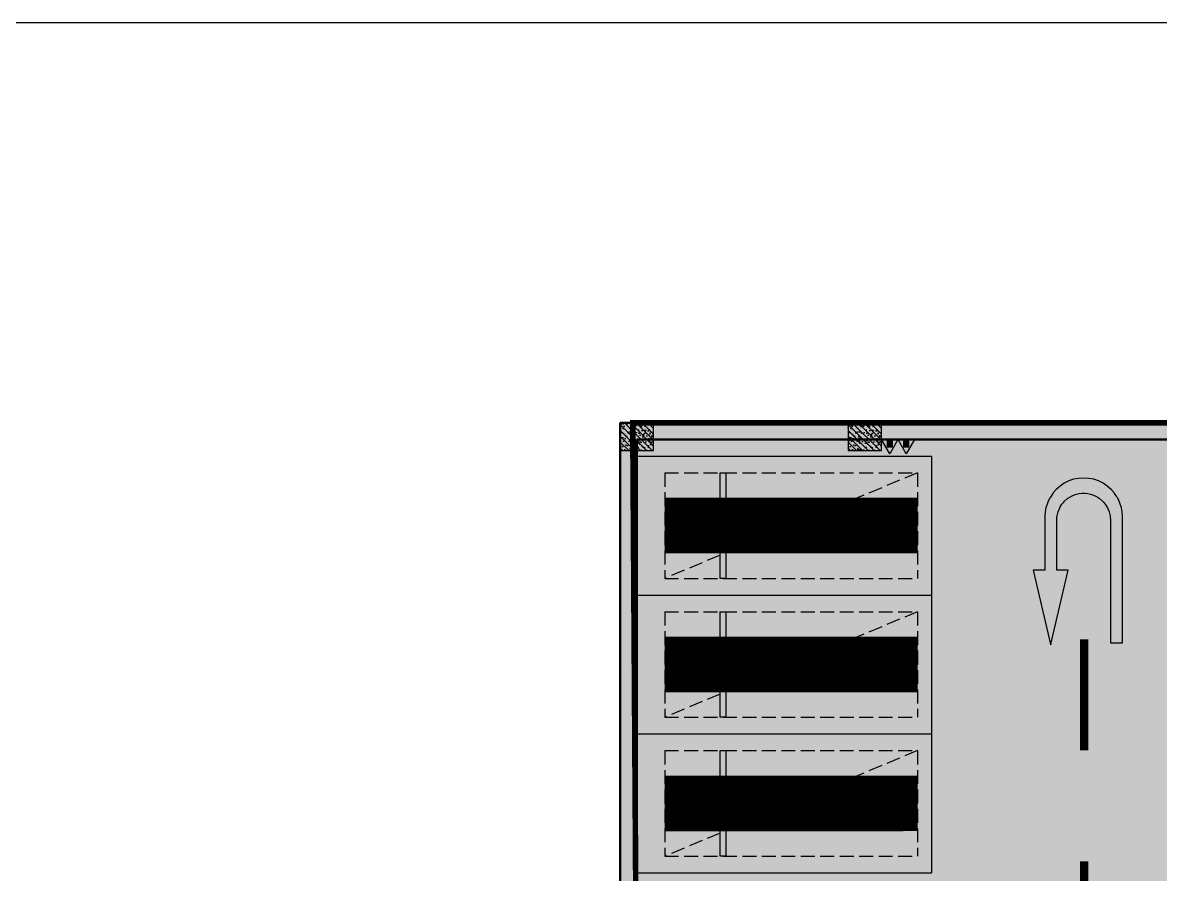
# Model space of a CAD drawing. Extents: x -1338203 to 1886333, y -530034 to 1031844.
# Drawn here: x 701105 to 721573, y -328886 to -313560 of the extents above; entities that cross this region are included whole.
import ezdxf

# ---------------------------------------------------------------- set-up
doc = ezdxf.new("R2010")
doc.units = 0
doc.header["$LTSCALE"] = 1000
doc.header["$MEASUREMENT"] = 0
doc.linetypes.add('A-001-平面B2$0$__DASH', pattern=[0.35, 0.25, -0.1])
doc.layers.add('0A-X-AREA', color=6, linetype='Continuous', plot=False)
for name, color, linetype in [('A-FIRE', 7, 'Continuous'), ('p-a-regular', 5, 'Continuous'), ('S001地下二墙柱$0$S001地下二墙柱$0$0S-CC-LINE', 52, 'Continuous'), ('S001地下二墙柱$0$S001地下二墙柱$0$0S-CW-HATCH', 251, 'Continuous'), ('S001地下二墙柱$0$S001地下二墙柱$0$0S-CW-HATCH-UP', 251, 'Continuous'), ('中心线', 42, 'Continuous'), ('地面指向箭头', 7, 'Continuous'), ('负二层消火栓$0$负二层消火栓$1$0P-EQUIP-FH', 7, 'Continuous')]:
    doc.layers.add(name, color=color, linetype=linetype)
doc.layers.add('p-a-regular-deadend', color=6, linetype='Continuous', true_color=0xff00ff)
doc.layers.add('p-h-walkable', color=7, linetype='Continuous', lineweight=70, true_color=0xf0f0f0)
doc.layers.add('S001地下二墙柱$0$0S-CW-LINE', color=7, linetype='Continuous', lineweight=50)

# ---------------------------------------------------------------- blocks, each defined once
blk = doc.blocks.new('负二层消火栓$0$负二层消火栓$1$$TwtSys$00000546')
h = blk.add_hatch()
h.set_pattern_fill('ANSI31', color=256, scale=200, style=0)
h.set_pattern_definition([(45, (-38543.802, -6670.83), (-17.67767, 17.67767), [])])
h.paths.add_polyline_path([(-65, 174), (65, 174), (65, 44), (-65, 44)])
for points in [[(0, 344), (-198, 0), (198, 0)], [(-65, 174), (65, 174), (65, 44), (-65, 44)]]:
    blk.add_lwpolyline(points, close=True)
blk = doc.blocks.new('负二层消火栓')
at = {"layer": '负二层消火栓$0$负二层消火栓$1$0P-EQUIP-FH', "xscale": -0.75, "yscale": 0.75, "zscale": 0.75, "rotation": 180}
for p in [(-49660, -157450), (-49362, -157450)]:
    blk.add_blockref('负二层消火栓$0$负二层消火栓$1$$TwtSys$00000546', p, dxfattribs=at)
blk = doc.blocks.new('JTDT')
at = {"layer": 'A-FIRE'}
h = blk.add_hatch(color=251, dxfattribs=at)
h.dxf.hatch_style = 1
h.paths.add_polyline_path([(189165, 82916), (189162, 82988), (189159, 82988), (189147, 83060), (189144, 83075), (189126, 83123), (189114, 83162), (189105, 83180), (189081, 83230), (189072, 83245), (189057, 83269), (189036, 83299), (189024, 83317), (189021, 83320), (189021, 83323), (188961, 83389), (188893, 83449), (188818, 83500), (188734, 83542), (188650, 83571), (188561, 83586), (188468, 83592), (188378, 83586), (188288, 83571), (188202, 83542), (188118, 83500), (188043, 83449), (187974, 83389), (187915, 83323), (187915, 83320), (187912, 83317), (187900, 83299), (187882, 83269), (187864, 83245), (187858, 83230), (187831, 83180), (187822, 83162), (187810, 83123), (187795, 83075), (187789, 83060), (187777, 82988), (187771, 82916), (187771, 82895), (187771, 82839), (187771, 81938), (187559, 81938), (187559, 81935), (187867, 80625), (187876, 80592), (187882, 80625), (188190, 81935), (187983, 81935), (187983, 81938), (187983, 82839), (187986, 82895), (187989, 82916), (188007, 82988), (188037, 83060), (188046, 83075), (188076, 83123), (188109, 83162), (188124, 83180), (188184, 83230), (188205, 83245), (188247, 83269), (188318, 83299), (188390, 83317), (188441, 83320), (188468, 83323), (188492, 83320), (188543, 83317), (188615, 83299), (188686, 83269), (188728, 83245), (188749, 83230), (188809, 83180), (188824, 83162), (188857, 83123), (188887, 83075), (188896, 83060), (188926, 82988), (188944, 82916), (188947, 82895), (188949, 82839), (188949, 80625), (189168, 80625), (189168, 82839), (189168, 82895)])
at = {"layer": '地面指向箭头', "color": 251, "linetype": 'Continuous'}
blk.add_lwpolyline([(189165, 82916), (189162, 82988), (189159, 82988), (189147, 83060), (189144, 83075), (189126, 83123), (189114, 83162), (189105, 83180), (189081, 83230), (189072, 83245), (189057, 83269), (189036, 83299), (189024, 83317), (189021, 83320), (189021, 83323), (188961, 83389), (188893, 83449), (188818, 83500), (188734, 83542), (188650, 83571), (188561, 83586), (188468, 83592), (188378, 83586), (188288, 83571), (188202, 83542), (188118, 83500), (188043, 83449), (187974, 83389), (187915, 83323), (187915, 83320), (187912, 83317), (187900, 83299), (187882, 83269), (187864, 83245), (187858, 83230), (187831, 83180), (187822, 83162), (187810, 83123), (187795, 83075), (187789, 83060), (187777, 82988), (187771, 82916), (187771, 82895), (187771, 82839), (187771, 81938), (187559, 81938), (187559, 81935), (187867, 80625), (187876, 80592), (187882, 80625), (188190, 81935), (187983, 81935), (187983, 81938), (187983, 82839), (187986, 82895), (187989, 82916), (188007, 82988), (188037, 83060), (188046, 83075), (188076, 83123), (188109, 83162), (188124, 83180), (188184, 83230), (188205, 83245), (188247, 83269), (188318, 83299), (188390, 83317), (188441, 83320), (188468, 83323), (188492, 83320), (188543, 83317), (188615, 83299), (188686, 83269), (188728, 83245), (188749, 83230), (188809, 83180), (188824, 83162), (188857, 83123), (188887, 83075), (188896, 83060), (188926, 82988), (188944, 82916), (188947, 82895), (188949, 82839), (188949, 80625), (189168, 80625), (189168, 82839), (189168, 82895), (189165, 82916)], dxfattribs=at)
blk = doc.blocks.new('A$C3d42903c')
at = {"layer": '中心线', "color": 251, "const_width": 150}
for points in [[(307560, 204583), (307560, 202583)], [(307560, 200583), (307560, 198583)]]:
    blk.add_lwpolyline(points, dxfattribs=at)
at = {"layer": '地面指向箭头', "color": 251}
blk.add_blockref('JTDT', (119081, 123890), dxfattribs=at)

msp = doc.modelspace()

# ---------------------------------------------------------------- hatches: boundary and pattern name
at = {"layer": 'p-h-walkable', "ltscale": 0.002}
h = msp.add_hatch(color=256, dxfattribs=at)
h.dxf.hatch_style = 1
h.paths.add_polyline_path([(728556.4, -320761.3), (728556.4, -348211.5), (746356.3, -348211.5), (750916.3, -338175), (842896.3, -338175), (843211.3, -349155), (839116.3, -349155), (839116.3, -377051.5), (864906.4, -377051.5), (864906.4, -390806.6), (875856.3, -395571.5), (875856.3, -404751.5), (834560.3, -404751.5), (839142.7, -442064.3), (869465.2, -438340.4), (871163.2, -452166.5), (873704.1, -451854.5), (877328.6, -464960.4), (761876, -479139.1), (761132.9, -468418.3), (764950.6, -465209), (763252.8, -451384.3), (799242.4, -446964.4), (793807.3, -404751.5), (750756.3, -404751.5), (751556.3, -388855), (648066.6, -388604.4), (648066.6, -380374.4), (641016.6, -380374.4), (641512.3, -365348.2), (660006.6, -364574.4), (660306.6, -340846.8), (656406.6, -340846.8), (656406.6, -336396.8), (656656.4, -340532.4), (656406.4, -332417.4), (712156.4, -332417.4), (712080.9, -320761.3)])
at = {"layer": 'S001地下二墙柱$0$S001地下二墙柱$0$0S-CW-HATCH'}
h = msp.add_hatch(color=256, dxfattribs=at)
h.dxf.hatch_style = 1
h.paths.add_polyline_path([(712456.6, -321261.3), (712456.6, -320761.3), (711856.6, -320761.3), (711856.6, -321261.3)])
at = {"layer": 'S001地下二墙柱$0$S001地下二墙柱$0$0S-CW-HATCH', "ltscale": 0.002}
h = msp.add_hatch(color=256, dxfattribs=at)
h.dxf.hatch_style = 1
h.paths.add_polyline_path([(711856.6, -320761.3), (712156.6, -320761.3), (712156.6, -332416.8), (711856.6, -332416.8)])
h = msp.add_hatch(color=256, dxfattribs=at)
h.dxf.hatch_style = 1
h.paths.add_polyline_path([(712156.6, -321061.3), (712156.6, -320761.3), (728256.6, -320761.3), (728256.6, -321061.3)])
at = {"layer": 'S001地下二墙柱$0$S001地下二墙柱$0$0S-CW-HATCH'}
h = msp.add_hatch(color=256, dxfattribs=at)
h.dxf.hatch_style = 1
h.paths.add_polyline_path([(716556.6, -321261.3), (716556.6, -320761.3), (715956.6, -320761.3), (715956.6, -321261.3)])
at = {"layer": 'S001地下二墙柱$0$S001地下二墙柱$0$0S-CW-HATCH-UP'}
h = msp.add_hatch(dxfattribs=at)
h.set_pattern_fill('钢筋混凝土', color=256, scale=30, angle=-90)
h.set_pattern_definition([(315, (721408.33, -353572.024), (53.03301, 53.03301), []), (320, (721408.33, -353572.02), (-18.8256, -215.1781), [22.5, -247.5]), (265, (721408.33, -353572.02), (225.6576, 41.6254), [18, -198]), (10.4514, (721406.76, -353589.96), (206.8319, -173.5528), [19.122, -210.3426]), (316.1842, (721468.33, -353572.02), (-49.6557, -320.1723), [33.75, -371.25]), (6.6356, (721464.2, -353598.7), (292.2354, -280.3988), [28.683, -315.514]), (261.1842, (721468.33, -353572.02), (292.2356, -280.3986), [27, -297]), (291, (721453.33, -353602.02), (-120.7857, -179.0721), [22.5, -247.5]), (236, (721453.33, -353602.02), (217.545, -72.9946), [18, -198]), (341.4514, (721443.26, -353616.95), (96.7591, -252.0668), [19.122, -210.3426]), (307.5, (721408.33, -353572.02), (99.86816, -3.64796), [0, -195.6, 0, -201, 0, -198.75]), (277.5, (721408.33, -353572.02), (118.3235, -78.92086), [0, -114.6, 0, -191.1, 0, -75.75]), (237.5, (721408.33, -353505.12), (-6.76646, -160.14673), [0, -75, 0, -234, 0, -310.5]), (227.5, (721408.33, -353475.12), (30.0315, -174.95585), [0, -97.5, 0, -155.4, 0, -220.5])])
h.paths.add_polyline_path([(712456.6, -321261.3), (712456.6, -320761.3), (711856.6, -320761.3), (711856.6, -321261.3)])
at = {"layer": 'S001地下二墙柱$0$S001地下二墙柱$0$0S-CW-HATCH-UP', "ltscale": 0.002}
h = msp.add_hatch(dxfattribs=at)
h.set_pattern_fill('钢筋混凝土', color=256, scale=30)
h.set_pattern_definition([(45, (0.0005, -470500), (-53.0330086, 53.0330086), []), (50, (0.0005, -470500), (215.178055, -18.82564), [22.5, -247.5]), (355, (0.0005, -470500), (-41.6254, 225.65764), [18, -198]), (100.4514, (17.93, -470501.57), (173.552815, 206.83186), [19.12206, -210.342634]), (46.1842, (0.0005, -470440), (320.17231, -49.6557), [33.75, -371.25]), (96.6356, (26.68, -470444.14), (280.39881, 292.23536), [28.68309, -315.5139]), (351.1842, (0.0005, -470440), (280.39858, 292.23558), [27, -297]), (21, (30, -470455), (179.072116, -120.785667), [22.5, -247.5]), (326, (30, -470455), (72.9946, 217.545014), [18, -198]), (71.4514, (44.92, -470465.07), (252.06679, 96.75915), [19.12206, -210.342634]), (37.5, (0.0005, -470500), (3.647957, 99.868156), [0, -195.6, 0, -201, 0, -198.75]), (7.5, (0.0005, -470500), (78.920861, 118.323514), [0, -114.6, 0, -191.1, 0, -75.75]), (327.5, (-66.9, -470500), (160.146731, -6.7664615), [0, -75, 0, -234, 0, -310.5]), (317.5, (-96.9, -470500), (174.95585, 30.031495), [0, -97.5, 0, -155.4, 0, -220.5])])
h.paths.add_polyline_path([(711856.6, -320761.3), (712156.6, -320761.3), (712156.6, -332416.8), (711856.6, -332416.8)])
h = msp.add_hatch(dxfattribs=at)
h.set_pattern_fill('钢筋混凝土', color=256, scale=30, angle=90)
h.set_pattern_definition([(135, (861895.315, -1032917.9), (-53.0330086, -53.0330086), []), (140, (861895.31, -1032917.9), (18.82564, 215.178055), [22.5, -247.5]), (85, (861895.31, -1032917.9), (-225.65764, -41.6254), [18, -198]), (190.4514, (861896.88, -1032899.96), (-206.83186, 173.552815), [19.12206, -210.342634]), (136.1842, (861835.31, -1032917.9), (49.6557, 320.17231), [33.75, -371.25]), (186.6356, (861839.45, -1032891.2), (-292.23536, 280.39881), [28.68309, -315.5139]), (81.1842, (861835.3, -1032917.9), (-292.23558, 280.39858), [27, -297]), (111, (861850.31, -1032887.9), (120.785667, 179.072116), [22.5, -247.5]), (56, (861850.31, -1032887.9), (-217.545014, 72.9946), [18, -198]), (161.4514, (861860.38, -1032872.97), (-96.75915, 252.06679), [19.12206, -210.342634]), (127.5, (861895.315, -1032917.9), (-99.868156, 3.647957), [0, -195.6, 0, -201, 0, -198.75]), (97.5, (861895.31, -1032917.9), (-118.323514, 78.920861), [0, -114.6, 0, -191.1, 0, -75.75]), (57.5, (861895.315, -1032984.8), (6.7664615, 160.146731), [0, -75, 0, -234, 0, -310.5]), (47.5, (861895.31, -1033014.8), (-30.031495, 174.95585), [0, -97.5, 0, -155.4, 0, -220.5])])
h.paths.add_polyline_path([(712156.6, -321061.3), (712156.6, -320761.3), (728256.6, -320761.3), (728256.6, -321061.3)])
at = {"layer": 'S001地下二墙柱$0$S001地下二墙柱$0$0S-CW-HATCH-UP'}
h = msp.add_hatch(dxfattribs=at)
h.set_pattern_fill('钢筋混凝土', color=256, scale=30, angle=-90)
h.set_pattern_definition([(315, (725508.33, -353572.024), (53.03301, 53.03301), []), (320, (725508.33, -353572.02), (-18.8256, -215.1781), [22.5, -247.5]), (265, (725508.33, -353572.02), (225.6576, 41.6254), [18, -198]), (10.4514, (725506.76, -353589.96), (206.8319, -173.5528), [19.122, -210.3426]), (316.1842, (725568.33, -353572.02), (-49.6557, -320.1723), [33.75, -371.25]), (6.6356, (725564.2, -353598.7), (292.2354, -280.3988), [28.683, -315.514]), (261.1842, (725568.33, -353572.02), (292.2356, -280.3986), [27, -297]), (291, (725553.33, -353602.02), (-120.7857, -179.0721), [22.5, -247.5]), (236, (725553.33, -353602.02), (217.545, -72.9946), [18, -198]), (341.4514, (725543.27, -353616.95), (96.7591, -252.0668), [19.122, -210.3426]), (307.5, (725508.33, -353572.02), (99.86816, -3.64796), [0, -195.6, 0, -201, 0, -198.75]), (277.5, (725508.33, -353572.02), (118.3235, -78.92086), [0, -114.6, 0, -191.1, 0, -75.75]), (237.5, (725508.33, -353505.12), (-6.76646, -160.14673), [0, -75, 0, -234, 0, -310.5]), (227.5, (725508.33, -353475.12), (30.0315, -174.95585), [0, -97.5, 0, -155.4, 0, -220.5])])
h.paths.add_polyline_path([(716556.6, -321261.3), (716556.6, -320761.3), (715956.6, -320761.3), (715956.6, -321261.3)])

# ---------------------------------------------------------------- linework, layer by layer
for p, q in [((712156.6, -321360.9), (717456.6, -321360.4)), ((712156.6, -321360.9), (712156.8, -323860.9)), ((717456.6, -321360.4), (717456.8, -323860.4)), ((712156.6, -323860.9), (717456.6, -323860.4)), ((712156.6, -323860.9), (712156.8, -326360.9)), ((712156.8, -323860.9), (717456.8, -323860.4)), ((717456.6, -323860.4), (717456.8, -326360.4)), ((712156.6, -326360.9), (717456.6, -326360.4)), ((712156.6, -326360.9), (712156.8, -328860.9)), ((712156.8, -326360.9), (717456.8, -326360.4)), ((717456.6, -326360.4), (717456.8, -328860.4)), ((712156.8, -328860.9), (717456.8, -328860.4))]:
    msp.add_line(p, q)
at = {"linetype": 'A-001-平面B2$0$__DASH'}
for p, q in [((712656.6, -321660.9), (717206.6, -321660.4)), ((712656.6, -321660.9), (712656.8, -323560.9)), ((717206.6, -321660.4), (717206.8, -323560.4)), ((712656.8, -323560.9), (717206.8, -323560.4)), ((712656.6, -324160.9), (717206.6, -324160.4)), ((712656.6, -324160.9), (712656.8, -326060.9)), ((717206.6, -324160.4), (717206.8, -326060.4)), ((712656.8, -326060.9), (717206.8, -326060.4)), ((712656.6, -326660.9), (717206.6, -326660.4)), ((712656.6, -326660.9), (712656.8, -328560.9)), ((717206.6, -326660.4), (717206.8, -328560.4)), ((712656.8, -328560.9), (717206.8, -328560.4))]:
    msp.add_line(p, q, dxfattribs=at)
for points in [[(717206.6, -321660.4), (712656.8, -323560.9)], [(717206.6, -324160.4), (712656.8, -326060.9)], [(717206.6, -326660.4), (712656.8, -328560.9)]]:
    msp.add_lwpolyline(points, dxfattribs=at)
for points in [[(713656.8, -323560.8), (713656.6, -321660.8), (713756.6, -321660.8), (713756.8, -323560.8)], [(713656.8, -326060.8), (713656.6, -324160.8), (713756.6, -324160.8), (713756.8, -326060.8)], [(713656.8, -328560.8), (713656.6, -326660.8), (713756.6, -326660.8), (713756.8, -328560.8)]]:
    msp.add_lwpolyline(points, close=True)
at = {"layer": '0A-X-AREA'}
msp.add_lwpolyline([(635628.5, -501742.3), (895886.2, -501742.3), (895886.2, -313560.3), (635628.5, -313560.3)], close=True, dxfattribs=at)
at = {"layer": 'p-a-regular', "ltscale": 0.002, "const_width": 1000}
msp.add_lwpolyline([(717206.7, -327610.4), (712656.7, -327610.9)], dxfattribs=at)
at = {"layer": 'p-a-regular-deadend', "ltscale": 0.002, "const_width": 1000}
for points in [[(717206.7, -322610.4), (712656.7, -322610.9)], [(717206.7, -325110.4), (712656.7, -325110.9)]]:
    msp.add_lwpolyline(points, dxfattribs=at)
at = {"layer": 'p-h-walkable', "ltscale": 0.002, "const_width": 100, "elevation": -83050}
msp.add_lwpolyline([(751556.3, -388855), (648066.6, -388604.4), (648066.6, -380374.4), (641016.6, -380374.4), (641512.3, -365348.2), (660006.6, -364574.4), (660306.6, -340846.8), (656406.6, -340846.8), (656406.6, -336396.8), (656656.4, -340532.4), (656406.4, -332417.4), (712156.4, -332417.4), (712080.9, -320761.3), (728556.4, -320761.3), (728556.4, -348211.5), (746356.3, -348211.5)], dxfattribs=at)
at = {"layer": 'S001地下二墙柱$0$0S-CW-LINE', "flags": 128}
msp.add_lwpolyline([(711856.6, -332416.8), (711856.6, -320761.3), (728556.6, -320761.3), (728556.6, -348850.9), (747256.6, -348850.9), (747256.6, -349150.9), (728256.6, -349150.9), (728256.6, -321061.3), (712156.6, -321061.3), (712156.6, -332416.8)], close=True, dxfattribs=at)
at = {"layer": 'S001地下二墙柱$0$S001地下二墙柱$0$0S-CC-LINE', "color": 4}
for points in [[(712456.6, -321261.3), (712456.6, -320761.3), (711856.6, -320761.3), (711856.6, -321261.3)], [(716556.6, -321261.3), (716556.6, -320761.3), (715956.6, -320761.3), (715956.6, -321261.3)]]:
    msp.add_lwpolyline(points, close=True, dxfattribs=at)

# ---------------------------------------------------------------- block references
at = {"ltscale": 0.002}
for name, p in [('负二层消火栓', (766365.4, -163610.9)), ('A$C3d42903c', (412646.2, -529238.7))]:
    msp.add_blockref(name, p, dxfattribs=at)

doc.saveas('drawing.dxf')
